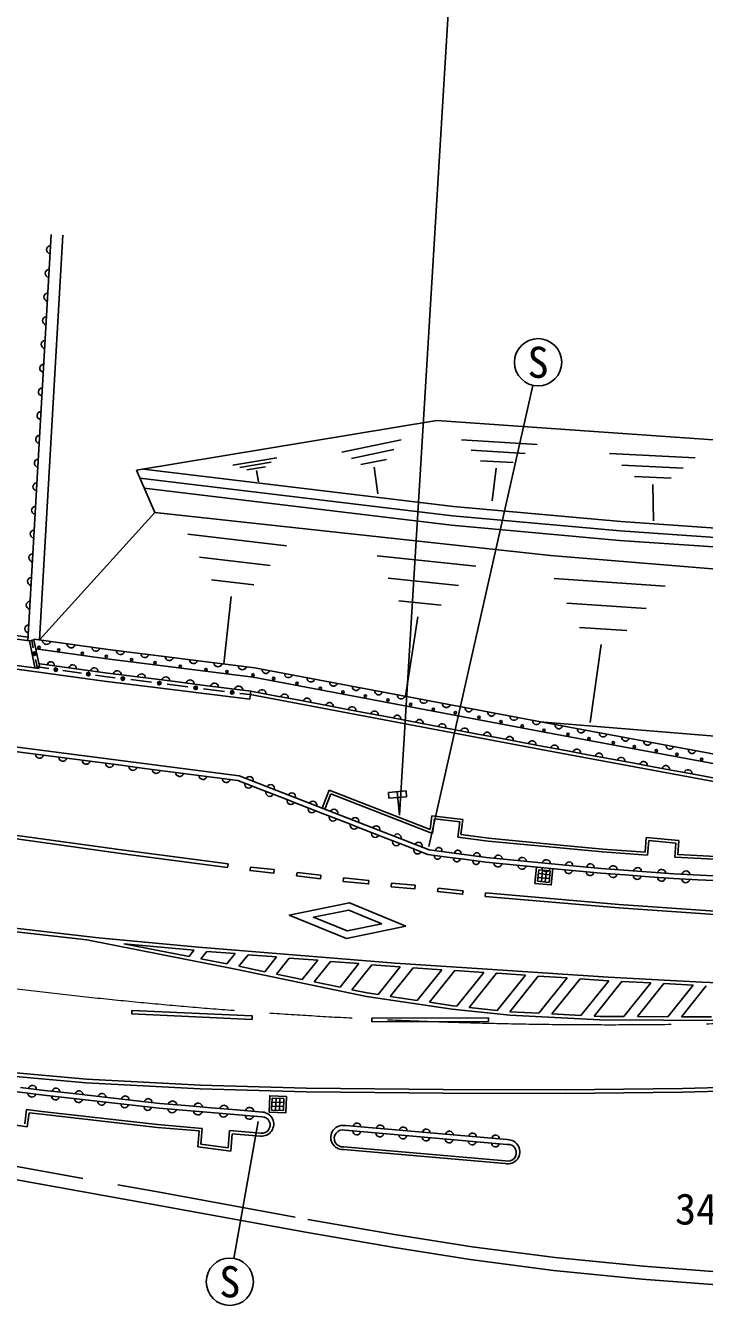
# Model space of a CAD drawing. Units: millimetres, scale not verified. Extents: x 40000 to 680000, y 20000 to 380000.
# Drawn here: x 116711 to 145429, y 257368 to 311522 of the extents above; entities that cross this region are included whole.
import ezdxf
from ezdxf.enums import TextEntityAlignment as Align

# ---------------------------------------------------------------- set-up
doc = ezdxf.new("R2010")
doc.units = ezdxf.units.MM
doc.header["$LTSCALE"] = 1000
doc.linetypes.add('CHAIN', pattern=[18.5, 12, -1.5, 3.5, -1.5])
doc.linetypes.add('DASHED', pattern=[7.5, 6, -1.5])
for name, color, linetype, lineweight in [('M-BGD', 7, 'Continuous', 25), ('M-BGD-EXST', 7, 'Continuous', 25), ('M-BMK', 2, 'CHAIN', 13), ('M-BMK-SRVR', 3, 'Continuous', 25), ('M-STR-STRC', 7, 'Continuous', 25)]:
    doc.layers.add(name, color=color, linetype=linetype, lineweight=lineweight)
doc.styles.add('ＭＳ ゴシック', font='')
doc.styles.get('ＭＳ ゴシック').set_extended_font_data('MS Gothic')

msp = doc.modelspace()

# ---------------------------------------------------------------- linework, layer by layer
at = {"layer": 'M-BGD'}
for p, q in [((116799, 285495), (117787, 302682)), ((117302, 285529), (118286, 302654)), ((130090, 293468), (132605, 293988)), ((130493, 293207), (132290, 293578)), ((135147, 293995), (138350, 293801)), ((135555, 293554), (137843, 293415)), ((125480, 292927), (127343, 293230)), ((125772, 292827), (127103, 293042)), ((130897, 292945), (131975, 293168)), ((135963, 293112), (137335, 293029)), ((141418, 293414), (145034, 293233)), ((122175, 290925), (121398, 292709)), ((126064, 292726), (126862, 292855)), ((126481, 292695), (126567, 292215)), ((131465, 292833), (131612, 291714)), ((136616, 292795), (136450, 291416)), ((141943, 292929), (144526, 292799)), ((142468, 292443), (144018, 292366)), ((143248, 292098), (143276, 290567)), ((122175, 290925), (117302, 285529)), ((123575, 289996), (127749, 289506)), ((124074, 289030), (127056, 288680)), ((131592, 289081), (135754, 288650)), ((132049, 288134), (135023, 287825)), ((139070, 288122), (143769, 287807)), ((124574, 288065), (126363, 287855)), ((125404, 287363), (125095, 284512)), ((132507, 287186), (134291, 287001)), ((139605, 287089), (142962, 286864)), ((133307, 286502), (132787, 283141)), ((110690, 286466), (116807, 285645)), ((110875, 286289), (116871, 285485)), ((140140, 286056), (142154, 285921)), ((116870, 285488), (117066, 285529)), ((117104, 284358), (116870, 285488)), ((116968, 285508), (117035, 285186)), ((117066, 285529), (117071, 285561)), ((117300, 284398), (117066, 285529)), ((120207, 285125), (117071, 285561)), ((110566, 285070), (117271, 284170)), ((110778, 285193), (117291, 284319)), ((141057, 285329), (140603, 282035)), ((117104, 284358), (117300, 284398)), ((117135, 284701), (117201, 284382)), ((117693, 284314), (117201, 284382)), ((117319, 284517), (118238, 284389)), ((118238, 284389), (119157, 284261)), ((118677, 284177), (118283, 284232)), ((118677, 284177), (119071, 284122)), ((119157, 284261), (120076, 284134)), ((120056, 283985), (119662, 284040)), ((120056, 283985), (120496, 283930)), ((120076, 284134), (121103, 284005)), ((121103, 284005), (122130, 283876)), ((121597, 283792), (121157, 283847)), ((121597, 283792), (122038, 283737)), ((122130, 283876), (123158, 283747)), ((123138, 283599), (122698, 283654)), ((123138, 283599), (123579, 283543)), ((123158, 283747), (124185, 283619)), ((124185, 283619), (125212, 283490)), ((124680, 283405), (124239, 283461)), ((124680, 283405), (125120, 283350)), ((125212, 283490), (126240, 283361)), ((126221, 283212), (125781, 283267)), ((126196, 283014), (126240, 283361)), ((126240, 283361), (127192, 283181)), ((127192, 283181), (128144, 283001)), ((128144, 283001), (129096, 282821)), ((129096, 282821), (130049, 282641)), ((130049, 282641), (131001, 282461)), ((131001, 282461), (131953, 282281)), ((131953, 282281), (132905, 282101)), ((110884, 281702), (125743, 279776)), ((132905, 282101), (133857, 281921)), ((133857, 281921), (134810, 281740)), ((134810, 281740), (135762, 281560)), ((135762, 281560), (136714, 281380)), ((136714, 281380), (137666, 281200)), ((137666, 281200), (138618, 281020)), ((116809, 280732), (115822, 280860)), ((117796, 280604), (116809, 280732)), ((118783, 280476), (117796, 280604)), ((138618, 281020), (139560, 280846)), ((139560, 280846), (140501, 280671)), ((140501, 280671), (141443, 280497)), ((119770, 280349), (118783, 280476)), ((120757, 280221), (119770, 280349)), ((121744, 280093), (120757, 280221)), ((122732, 279965), (121744, 280093)), ((141443, 280497), (142385, 280322)), ((142385, 280322), (143326, 280148)), ((143326, 280148), (144268, 279973)), ((123719, 279837), (122732, 279965)), ((124706, 279709), (123719, 279837)), ((125693, 279581), (124706, 279709)), ((126586, 279233), (125693, 279581)), ((133782, 276643), (125743, 279776)), ((144268, 279973), (145209, 279799)), ((145209, 279799), (146151, 279624)), ((127479, 278885), (126586, 279233)), ((129556, 279170), (129259, 278406)), ((129370, 278362), (129625, 279015)), ((133827, 277506), (129556, 279170)), ((133925, 277339), (129625, 279015)), ((128373, 278536), (127479, 278885)), ((129266, 278188), (128373, 278536)), ((130159, 277840), (129266, 278188)), ((131052, 277492), (130159, 277840)), ((133904, 278082), (133827, 277506)), ((135215, 277934), (133904, 278082)), ((133925, 277339), (134007, 277950)), ((135080, 277829), (134007, 277950)), ((135080, 277829), (134994, 277188)), ((135215, 277934), (135129, 277291)), ((131945, 277144), (131052, 277492)), ((132839, 276796), (131945, 277144)), ((133732, 276448), (132839, 276796)), ((142964, 277170), (142917, 276544)), ((144352, 277036), (142964, 277170)), ((143028, 276416), (143075, 277039)), ((144223, 276928), (143075, 277039)), ((144223, 276928), (144178, 276329)), ((144352, 277036), (144307, 276440)), ((134549, 276339), (133732, 276448)), ((135367, 276230), (134549, 276339)), ((136184, 276121), (135367, 276230)), ((137201, 276024), (136184, 276121)), ((138217, 275926), (137201, 276024)), ((139234, 275829), (138217, 275926)), ((138262, 275227), (138331, 275916)), ((138372, 275317), (138420, 275802)), ((138420, 275802), (138905, 275754)), ((138582, 275786), (138534, 275301)), ((138743, 275770), (138695, 275285)), ((138905, 275754), (138857, 275269)), ((140139, 275746), (139234, 275829)), ((141045, 275662), (140139, 275746)), ((142072, 275585), (141045, 275662)), ((138857, 275269), (138372, 275317)), ((138388, 275479), (138873, 275430)), ((138404, 275640), (138889, 275592)), ((143099, 275508), (142072, 275585)), ((144126, 275431), (143099, 275508)), ((145150, 275379), (144126, 275431)), ((146173, 275327), (145150, 275379)), ((116494, 266594), (117511, 266468)), ((117511, 266468), (118486, 266357)), ((118486, 266357), (119461, 266246)), ((119461, 266246), (120435, 266135)), ((120435, 266135), (121410, 266024)), ((121410, 266024), (122385, 265913)), ((122385, 265913), (123473, 265822)), ((127117, 265636), (127138, 266138)), ((127131, 265971), (127633, 265950)), ((127138, 266138), (127640, 266117)), ((127285, 265629), (127305, 266131)), ((127452, 265622), (127473, 266124)), ((127640, 266117), (127620, 265615)), ((116679, 265057), (116753, 265655)), ((116783, 264921), (116857, 265521)), ((123473, 265822), (124560, 265731)), ((124560, 265731), (125648, 265640)), ((125648, 265640), (126736, 265549)), ((127620, 265615), (127117, 265636)), ((127124, 265803), (127627, 265782)), ((116783, 264921), (115519, 265102)), ((124180, 264860), (124123, 264186)), ((130247, 264976), (137088, 264382)), ((123994, 264081), (124050, 264750)), ((125283, 264036), (125344, 264763)), ((126661, 264652), (125344, 264763)), ((125392, 263901), (125453, 264633)), ((126651, 264533), (125453, 264633)), ((137070, 264182), (130230, 264777)), ((125392, 263901), (123994, 264081)), ((125283, 264036), (124123, 264186)), ((136999, 263366), (130159, 263960)), ((137010, 263485), (130169, 264080))]:
    msp.add_line(p, q, dxfattribs=at)
for points in [[(235278, 304624), (173991, 295785), (157243, 293801), (146212, 293969), (134105, 294810), (121398, 292709)], [(121695, 292758), (134808, 291180), (141898, 290538), (147522, 290148), (153978, 290065), (160222, 290232), (166403, 290566), (173612, 291374), (190170, 294003), (200136, 295486), (206272, 296467), (216809, 297868), (226858, 299184), (233229, 300042)], [(121544, 292373), (134766, 290782), (141866, 290140), (147506, 289749), (153981, 289665), (160238, 289833), (166436, 290168), (173666, 290977), (190231, 293607), (200197, 295091), (206330, 296071), (216862, 297472), (226911, 298787), (233037, 299612)], [(121730, 291948), (134724, 290385), (141835, 289741), (147489, 289349), (153984, 289265), (160255, 289433), (166469, 289769), (173720, 290581), (190292, 293212), (200258, 294696), (206388, 295675), (216914, 297075), (226964, 298391), (232845, 299183)], [(122175, 290925), (138919, 289105), (148670, 288297), (158555, 288351), (172264, 289482), (181718, 290721), (191765, 292661), (204101, 294034), (232046, 297394)], [(231061, 291784), (221449, 291151), (203417, 288611), (186702, 285195), (176453, 283282), (168084, 282132), (158485, 281483), (146392, 281414), (138472, 282066)], [(188430, 283766), (181501, 282500), (175554, 281395), (169318, 280264), (165605, 279698), (162832, 279400), (158849, 279271), (154572, 279411), (150319, 279660), (146246, 280217), (138729, 281610), (126333, 283954), (120154, 284728), (117145, 285147)], [(188368, 284161), (181428, 282893), (175482, 281788), (169252, 280658), (165553, 280095), (162804, 279800), (158849, 279672), (154590, 279810), (150357, 280058), (146309, 280612), (138802, 282003), (126395, 284349), (120207, 285125)], [(117271, 284170), (120030, 283787), (126196, 283014)], [(188548, 283025), (181637, 281762), (175689, 280657), (169442, 279524), (165701, 278954), (162884, 278652), (158849, 278521), (154537, 278661), (150246, 278913), (146127, 279476), (138591, 280873), (126216, 283213)], [(133782, 276643), (136207, 276320), (139252, 276028), (141062, 275861), (144139, 275630), (147204, 275475), (149665, 275410), (153351, 275336), (157052, 275431), (160080, 275593), (164971, 275926), (169273, 276325), (173540, 276812), (176568, 277298)], [(135129, 277291), (136300, 277134), (139329, 276845), (141130, 276678), (142917, 276544)], [(134994, 277188), (136287, 277015), (139318, 276725), (141120, 276559), (143028, 276416)], [(144178, 276329), (147231, 276175), (149681, 276110), (152223, 276059)], [(144307, 276443), (147236, 276295), (149684, 276230), (152106, 276181)], [(139015, 275850), (138947, 275159), (138262, 275227)], [(91754, 267157), (100938, 265413), (113131, 263265), (122123, 261640), (128554, 260460), (132315, 259812), (135524, 259306), (139050, 258846), (142785, 258476), (145952, 258241), (148568, 258221)], [(126719, 265350), (122366, 265714), (117487, 266270), (114435, 266648)], [(124180, 264860), (122297, 265018), (117405, 265574), (116753, 265655)], [(124050, 264750), (122285, 264898), (117390, 265455), (116857, 265521)]]:
    msp.add_lwpolyline(points, dxfattribs=at)
at = {"layer": 'M-BGD', "linetype": 'DASHED'}
msp.add_lwpolyline([(91857, 267698), (101037, 265954), (113227, 263807), (122221, 262181), (128650, 261001), (132404, 260355), (135602, 259850), (139113, 259392), (142833, 259024), (145975, 258791), (148572, 258771)], dxfattribs=at)
at = {"layer": 'M-BGD'}
msp.add_lwpolyline([(127013, 265540), (127042, 266242), (127744, 266213), (127716, 265511)], close=True, dxfattribs=at)
for centre, radius in [((117085, 284943), 75), ((117085, 284943), 49.5), ((117085, 284943), 24.5), ((117285, 285219), 50), ((118111, 285097), 50), ((119117, 284963), 50), ((120123, 284833), 50), ((117988, 284273), 75), ((117988, 284273), 49.5), ((121197, 284686), 50), ((122186, 284559), 50), ((123257, 284412), 50), ((124340, 284275), 50), ((117988, 284273), 24.5), ((119367, 284081), 75), ((119367, 284081), 49.5), ((119367, 284081), 24.5), ((120827, 283888), 75), ((120827, 283888), 49.5), ((120827, 283888), 24.5), ((122368, 283695), 75), ((125228, 284186), 50), ((126329, 284050), 50), ((127205, 283895), 50), ((122368, 283695), 49.5), ((122368, 283695), 24.5), ((123909, 283502), 75), ((123909, 283502), 49.5), ((123909, 283502), 24.5), ((125450, 283309), 75), ((125450, 283309), 49.5), ((125450, 283309), 24.5), ((128196, 283685), 50), ((129183, 283479), 50), ((130133, 283325), 50), ((131089, 283149), 50), ((132039, 282991), 50), ((133006, 282798), 50), ((133965, 282594), 50), ((134895, 282448), 50), ((135890, 282252), 50), ((136829, 282070), 50), ((137720, 281892), 50), ((138639, 281708), 50), ((139655, 281528), 50), ((140544, 281352), 50), ((141576, 281178), 50), ((142470, 281014), 50), ((143399, 280842), 50), ((144267, 280689), 50), ((145317, 280476), 50)]:
    msp.add_circle(centre, radius, dxfattribs=at)
for centre, radius, start, end in [((117768, 302040), 168, 92.9887, 260.4311), ((117711, 301037), 168, 92.9871, 260.4327), ((117653, 300034), 168, 92.9871, 260.4327), ((117595, 299032), 168, 92.9871, 260.4327), ((117538, 298029), 168, 92.9879, 260.4321), ((117480, 297026), 168, 92.9879, 260.4321), ((117422, 296023), 168, 92.9879, 260.4321), ((117365, 295020), 168, 92.9868, 260.4329), ((117307, 294018), 168, 92.9873, 260.4307), ((117250, 293015), 168, 92.989, 260.4308), ((117192, 292012), 168, 92.9898, 260.4302), ((117134, 291009), 168, 92.9898, 260.4302), ((117077, 290007), 168, 92.9898, 260.4302), ((117019, 289004), 168, 92.9887, 260.4311), ((116961, 288001), 168, 92.989, 260.4308), ((116904, 286998), 168, 92.989, 260.4308), ((116846, 285995), 168, 92.989, 260.4308), ((117597, 285517), 178, 181.1683, 342.9883), ((118642, 285371), 178, 181.1698, 342.9884), ((119688, 285226), 178, 181.1675, 342.9887), ((120725, 285085), 175, 181.0826, 344.6302), ((121757, 284956), 175, 181.083, 344.6298), ((117778, 284449), 155, 353.8076, 170.3506), ((118697, 284321), 155, 353.8079, 170.3485), ((119616, 284193), 155, 353.8072, 170.351), ((122788, 284827), 175, 181.0826, 344.6302), ((123820, 284697), 175, 181.083, 344.6298), ((124851, 284568), 175, 181.0818, 344.6306), ((125882, 284439), 175, 181.0826, 344.6302), ((120586, 284045), 174, 0.8593, 164.8529), ((121614, 283916), 174, 0.8601, 164.8525), ((122641, 283788), 174, 0.8605, 164.8521), ((123668, 283659), 174, 0.8589, 164.8521), ((126874, 284271), 162, 173.658, 344.925), ((127829, 284091), 162, 173.658, 344.925), ((128783, 283910), 162, 173.658, 344.925), ((124696, 283530), 174, 0.8593, 164.8529), ((125723, 283401), 174, 0.8604, 164.8506), ((126714, 283259), 162, 353.5252, 165.0585), ((127666, 283079), 162, 353.5262, 165.057), ((129738, 283730), 162, 173.658, 344.925), ((130692, 283549), 162, 173.658, 344.925), ((131647, 283369), 162, 173.658, 344.925), ((128618, 282899), 162, 353.5252, 165.0585), ((129570, 282719), 162, 353.5262, 165.057), ((130522, 282539), 162, 353.5252, 165.0585), ((132601, 283188), 162, 173.658, 344.925), ((133555, 283008), 162, 173.658, 344.925), ((134510, 282827), 162, 173.658, 344.925), ((131475, 282359), 162, 353.5262, 165.057), ((132427, 282179), 162, 353.5252, 165.0585), ((133379, 281999), 162, 353.5262, 165.057), ((135464, 282647), 162, 173.658, 344.925), ((136419, 282466), 162, 173.6596, 344.9252), ((137373, 282286), 162, 173.6596, 344.9252), ((134331, 281819), 162, 353.5252, 165.0585), ((135284, 281639), 162, 353.5258, 165.059), ((136236, 281459), 162, 353.5252, 165.0585), ((138328, 282106), 162, 173.6596, 344.9252), ((139273, 281925), 159, 172.8571, 346.1414), ((140212, 281751), 159, 172.8585, 346.1406), ((137188, 281279), 162, 353.5258, 165.059), ((138140, 281098), 162, 353.527, 165.0566), ((139087, 280923), 160, 353.0475, 165.9512), ((141150, 281577), 159, 172.8567, 346.1424), ((142088, 281404), 159, 172.8567, 346.1424), ((143027, 281230), 159, 172.8585, 346.1406), ((143965, 281056), 159, 172.8585, 346.1406), ((117305, 280685), 167, 178.3751, 346.85), ((118292, 280557), 167, 178.3767, 346.8501), ((140029, 280749), 160, 353.0488, 165.9503), ((140970, 280574), 160, 353.0475, 165.9512), ((141912, 280400), 160, 353.0488, 165.9503), ((144904, 280882), 159, 172.8576, 346.1409), ((119279, 280429), 167, 178.3736, 346.8528), ((120266, 280301), 167, 178.3755, 346.8509), ((121253, 280173), 167, 178.3755, 346.8509), ((122240, 280045), 167, 178.3743, 346.8504), ((142853, 280225), 160, 353.0475, 165.9512), ((143795, 280051), 160, 353.0488, 165.9503), ((144736, 279876), 160, 353.0475, 165.9512), ((123227, 279917), 167, 178.3767, 346.8501), ((124214, 279789), 167, 178.3749, 346.8519), ((125202, 279661), 167, 178.3755, 346.8509), ((126143, 279416), 160, 162.3234, 335.0964), ((126186, 279592), 160, 342.3263, 155.0935), ((127036, 279068), 160, 162.3226, 335.0972), ((127079, 279244), 160, 342.3263, 155.0935), ((127972, 278896), 160, 342.3263, 155.0935), ((127930, 278720), 160, 162.3251, 335.0947), ((128823, 278372), 160, 162.3243, 335.0955), ((128866, 278548), 160, 342.3263, 155.0935), ((129759, 278200), 160, 342.3263, 155.0935), ((129716, 278024), 160, 162.3247, 335.0967), ((130652, 277852), 160, 342.3263, 155.0935), ((130609, 277676), 160, 162.3238, 335.0976), ((131503, 277328), 160, 162.3234, 335.0964), ((131545, 277504), 160, 342.3263, 155.0935), ((132439, 277156), 160, 342.3263, 155.0935), ((132396, 276980), 160, 162.3226, 335.0972), ((133332, 276808), 160, 342.3275, 155.0939), ((134188, 276603), 137, 346.7564, 178.0433), ((133289, 276631), 160, 162.3251, 335.0947), ((134139, 276382), 138, 167.399, 357.4011), ((134956, 276273), 138, 167.3997, 357.402), ((134996, 276495), 137, 346.756, 178.0437), ((135774, 276163), 138, 167.398, 357.4017), ((135805, 276387), 137, 346.756, 178.0437), ((136713, 276250), 171, 1.6752, 167.3961), ((137728, 276153), 171, 1.6736, 167.396), ((138743, 276056), 171, 1.6752, 167.3961), ((136695, 276094), 172, 181.7498, 347.3207), ((137711, 275996), 172, 181.7494, 347.3211), ((138727, 275899), 172, 181.7494, 347.3211), ((139687, 275789), 152, 175.3288, 354.1259), ((139705, 275985), 151, 355.2641, 174.1903), ((140592, 275705), 152, 175.329, 354.1239), ((140609, 275902), 151, 355.2663, 174.188), ((141573, 275800), 173, 3.3362, 168.0776), ((142599, 275723), 173, 3.3365, 168.0757), ((143624, 275646), 173, 3.3365, 168.0757), ((144649, 275582), 172, 4.4307, 169.7781), ((141560, 275647), 173, 183.412, 348.0002), ((142587, 275569), 173, 183.4139, 347.9983), ((143615, 275492), 173, 183.4144, 347.9997), ((144639, 275427), 172, 184.5204, 349.6897), ((117000, 266509), 172, 0.3595, 165.502), ((117997, 266399), 164, 358.4475, 168.5677), ((118972, 266288), 164, 358.4494, 168.5659), ((116981, 266355), 172, 180.3787, 345.484), ((117977, 266228), 164, 178.4969, 348.5197), ((118952, 266117), 164, 178.4945, 348.5201), ((119928, 266006), 164, 178.4973, 348.5193), ((119946, 266177), 164, 358.4506, 168.565), ((120904, 265895), 164, 178.4945, 348.5201), ((120921, 266066), 164, 358.4494, 168.5659), ((121896, 265955), 164, 358.4502, 168.5654), ((122926, 265833), 185, 6.1913, 164.2329), ((124014, 265742), 185, 6.1913, 164.2329), ((121879, 265784), 164, 178.4945, 348.5201), ((122913, 265704), 185, 186.2299, 344.1951), ((124001, 265613), 185, 186.2317, 344.1932), ((125089, 265522), 185, 186.2305, 344.1929), ((125101, 265651), 185, 6.1928, 164.2314), ((126178, 265431), 185, 186.2317, 344.1932), ((126189, 265559), 185, 6.1939, 164.2306), ((126698, 265040), 510, 264.6235, 85.8009), ((126707, 265000), 350, 262.4088, 88.016), ((130135, 264474), 514, 77.4351, 272.6278), ((130734, 264920), 164, 359.9575, 170.104), ((131712, 264835), 164, 359.9575, 170.104), ((132689, 264750), 164, 359.9573, 170.106), ((133666, 264665), 164, 359.9573, 170.106), ((130124, 264435), 358, 72.7854, 277.278), ((130719, 264749), 164, 179.9575, 350.104), ((131697, 264664), 164, 179.9575, 350.104), ((132674, 264579), 164, 179.9575, 350.104), ((133651, 264494), 164, 179.9575, 350.104), ((134628, 264409), 164, 179.9575, 350.104), ((134643, 264580), 164, 359.9573, 170.106), ((135606, 264324), 164, 179.9575, 350.104), ((135620, 264495), 164, 359.9573, 170.106), ((136598, 264410), 164, 359.9573, 170.106), ((137108, 263868), 514, 257.7624, 92.2999), ((136583, 264239), 164, 179.9575, 350.104), ((137113, 263827), 358, 253.219, 96.8435)]:
    msp.add_arc(centre, radius, start, end, dxfattribs=at)
at = {"layer": 'M-BGD-EXST'}
for p, q in [((133764, 276782), (138174, 296300)), ((132062, 279074), (132809, 279140)), ((132062, 279074), (132084, 278825)), ((132436, 279107), (132524, 278111)), ((132809, 279140), (132831, 278891)), ((132084, 278825), (132831, 278891)), ((126552, 265153), (125526, 259353))]:
    msp.add_line(p, q, dxfattribs=at)
for centre in [(138394, 297276), (125352, 258368)]:
    msp.add_circle(centre, 1000, dxfattribs=at)
at = {"layer": 'M-BMK'}
msp.add_arc((141409, 477669), 208422, 257.24822, 274.53656, dxfattribs=at)
at = {"layer": 'M-STR-STRC'}
for p, q in [((134711, 314101), (132524, 278111)), ((125258, 275903), (125277, 276051)), ((127227, 275806), (126226, 275915)), ((129200, 275573), (128195, 275691)), ((131235, 275353), (130163, 275461)), ((133194, 275144), (132191, 275234)), ((135219, 274914), (134159, 275029)), ((136149, 274672), (136162, 274822)), ((123625, 272131), (120874, 272673)), ((123837, 272396), (120874, 272673)), ((123625, 272131), (123835, 272394)), ((124123, 272033), (124377, 272350)), ((125229, 271815), (124123, 272033)), ((125580, 272252), (124377, 272350)), ((125229, 271815), (125580, 272252)), ((125727, 271716), (126122, 272209)), ((127325, 272111), (126122, 272209)), ((126826, 271488), (127325, 272111)), ((127320, 271385), (127867, 272067)), ((129070, 271970), (127867, 272067)), ((128419, 271158), (129070, 271970)), ((128914, 271055), (129611, 271926)), ((130815, 271829), (129611, 271926)), ((126826, 271488), (125727, 271716)), ((128419, 271158), (127320, 271385)), ((130013, 270828), (130815, 271829)), ((130507, 270725), (131356, 271785)), ((131625, 270521), (132562, 271691)), ((132140, 270444), (133110, 271655)), ((134326, 271574), (133110, 271655)), ((133284, 270274), (134326, 271574)), ((133800, 270197), (134874, 271538)), ((136091, 271458), (134874, 271538)), ((134949, 270033), (136091, 271458)), ((135481, 269977), (136638, 271422)), ((136663, 269852), (137855, 271341)), ((130013, 270828), (128914, 271055)), ((137193, 269795), (138403, 271305)), ((139619, 271224), (138403, 271305)), ((138423, 269731), (139619, 271224)), ((138977, 269702), (140167, 271187)), ((140206, 269637), (141383, 271107)), ((140760, 269608), (141936, 271078)), ((143165, 271012), (141936, 271078)), ((142027, 269592), (143165, 271012)), ((142602, 269590), (143718, 270983)), ((144947, 270917), (143718, 270983)), ((143880, 269585), (144947, 270917)), ((144455, 269583), (145502, 270890)), ((133284, 270274), (132140, 270444)), ((121203, 269699), (126290, 269468)), ((136663, 269852), (135481, 269977)), ((140206, 269637), (138977, 269702)), ((131361, 269371), (136299, 269380)), ((143880, 269585), (142602, 269590)), ((145733, 269579), (144455, 269583))]:
    msp.add_line(p, q, dxfattribs=at)
for points in [[(175507, 272496), (168435, 271567), (162117, 270993), (157862, 270791), (153584, 270720), (149396, 270882), (145327, 271047), (141364, 271258), (136674, 271570), (132340, 271856), (124021, 272529), (119802, 272923), (113823, 273607), (110087, 274135), (105254, 274943), (88078, 278223)], [(125258, 275903), (120844, 276476), (116333, 277106), (112495, 277694), (110379, 278011)], [(125277, 276051), (120864, 276625), (116355, 277255), (112518, 277843), (110401, 278160)], [(126226, 275915), (126210, 275766), (127210, 275657), (127227, 275806)], [(128195, 275691), (128177, 275542), (129182, 275424), (129200, 275573)], [(177488, 275856), (175113, 275463), (171181, 274881), (166549, 274364), (161450, 273998), (156867, 273778), (151854, 273777), (146491, 274014), (141815, 274338), (136162, 274822)], [(130163, 275461), (130148, 275312), (131220, 275204), (131235, 275353)], [(132191, 275234), (132178, 275084), (133181, 274995), (133194, 275144)], [(175136, 275314), (171201, 274732), (166563, 274214), (161459, 273848), (156870, 273628), (151850, 273627), (146482, 273864), (141803, 274188), (136149, 274672)], [(134159, 275029), (134143, 274880), (135202, 274765), (135219, 274914)], [(119300, 272830), (113804, 273458), (110064, 273986), (107070, 274487)], [(171434, 271542), (166319, 270880), (161787, 270367), (157800, 270009), (154010, 269757), (149465, 269552), (146392, 269427), (141012, 269445), (137200, 269645), (134765, 269902), (131136, 270442), (125594, 271590), (119300, 272830)], [(132562, 271691), (132329, 271706), (131356, 271785)], [(137855, 271341), (136664, 271420), (136638, 271422)], [(141383, 271107), (141355, 271109), (140167, 271187)], [(131625, 270521), (131162, 270590), (130507, 270725)], [(106035, 268699), (108794, 268229), (112684, 267643), (115838, 267247), (119281, 266936), (124107, 266684), (128586, 266558), (134376, 266502), (139542, 266485), (144500, 266545), (149238, 266669), (154560, 266907), (159664, 267279), (164507, 267768), (169506, 268377), (174450, 269089), (178390, 269779)], [(126290, 269468), (126297, 269618), (121209, 269849), (121203, 269699)], [(134949, 270033), (134784, 270050), (133800, 270197)], [(138423, 269731), (137212, 269794), (137194, 269796)], [(103076, 269083), (106009, 268551), (108770, 268081), (112664, 267494), (115822, 267098), (119270, 266787), (124101, 266534), (128583, 266408), (134375, 266352), (139543, 266335), (144503, 266395), (149243, 266519), (154569, 266757), (159677, 267129), (164524, 267619), (169526, 268229), (174474, 268941), (178412, 269631)], [(136299, 269380), (136298, 269530), (131361, 269521), (131361, 269371)], [(142027, 269592), (141016, 269595), (140760, 269608)]]:
    msp.add_lwpolyline(points, dxfattribs=at)
for points in [[(132800, 273420), (130288, 272900), (127864, 273886), (130413, 274404)], [(131788, 273515), (130316, 273211), (128890, 273790), (130384, 274093)]]:
    msp.add_lwpolyline(points, close=True, dxfattribs=at)

# ---------------------------------------------------------------- texts
at = {"layer": 'M-BGD-EXST', "style": 'ＭＳ ゴシック'}
for p in [(138394, 297276), (125352, 258368)]:
    msp.add_text('S', height=1320, dxfattribs=at).set_placement(p, align=Align.MIDDLE_CENTER)
at = {"layer": 'M-BMK-SRVR', "style": 'ＭＳ ゴシック'}
msp.add_text('348-9-0-4', height=1320, dxfattribs=at).set_placement((148225, 260392), align=Align.BOTTOM_CENTER)

doc.saveas('drawing.dxf')
